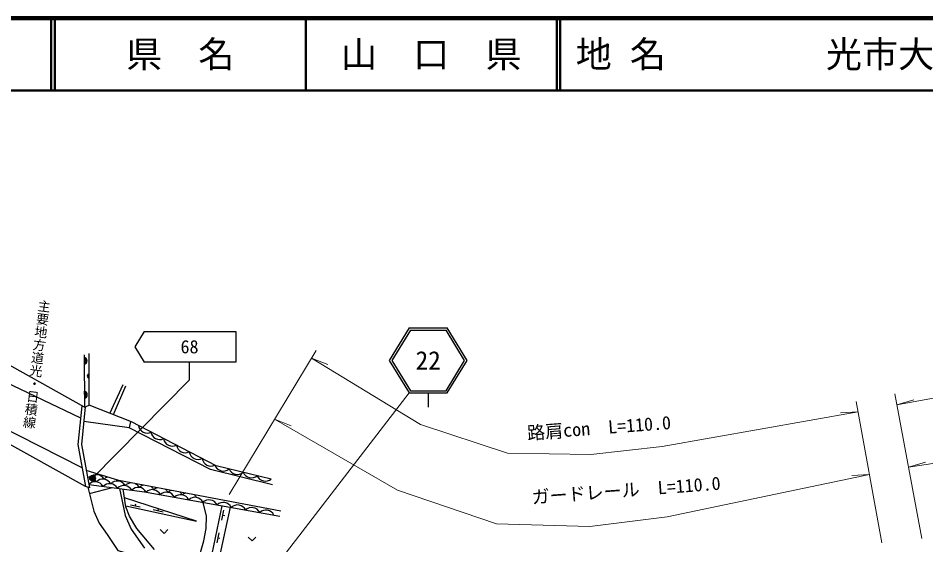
# Model space of a CAD drawing. Units: millimetres at full size, sheet at 1:1000; details may follow other scales. Extents: x 40000 to 680000, y 20000 to 380000.
# Drawn here: x 293181 to 418864, y 307048 to 380000 of the extents above; entities that cross this region are included whole.
import ezdxf
from ezdxf.enums import TextEntityAlignment as Align

# ---------------------------------------------------------------- set-up
doc = ezdxf.new("R2010")
doc.units = ezdxf.units.MM
doc.header["$LTSCALE"] = 1000
for name, color, linetype, lineweight in [('M-BGD', 7, 'Continuous', 25), ('M-STR-HTXT', 7, 'Continuous', 13), ('M-STR-STRC', 7, 'Continuous', 25), ('M-TTL', 2, 'Continuous', 140), ('M-TTL-LINE', 7, 'Continuous', 50)]:
    doc.layers.add(name, color=color, linetype=linetype, lineweight=lineweight)
doc.layers.add('M-BMK-HTXT', color=7, linetype='Continuous')
doc.layers.add('M-TTL-TXT', color=7, linetype='Continuous')
doc.styles.add('@ＭＳ ゴシック', font='')
doc.styles.add('ＭＳ ゴシック', font='')
doc.styles.get('@ＭＳ ゴシック').set_extended_font_data('@MS Gothic')
doc.styles.get('ＭＳ ゴシック').set_extended_font_data('MS Gothic')

msp = doc.modelspace()

# ---------------------------------------------------------------- hatches: boundary and pattern name
at = {"layer": 'M-BGD'}
for points in [[(302315, 333029, -0.82183), (302320, 332038)], [(303007, 330743), (303008, 330117, -0.84072)], [(302341, 328327, -0.82183), (302346, 327336)]]:
    msp.add_hatch(color=256, dxfattribs=at).paths.add_polyline_path(points)
at = {"layer": 'M-STR-STRC'}
msp.add_hatch(color=256, dxfattribs=at).paths.add_polyline_path([(303151, 316060, -0.41421), (303274, 316612, -0.41421), (303826, 316490, -1)])

# ---------------------------------------------------------------- linework, layer by layer
at = {"layer": 'M-BGD'}
for p, q in [((302315, 333029), (302320, 332038)), ((288514, 330981), (301822, 324642)), ((303008, 330117), (303007, 330743)), ((302341, 328327), (302346, 327336)), ((305871, 325250), (307704, 329271)), ((308034, 329013), (306353, 325059)), ((302030, 317701), (288148, 324755)), ((302494, 315153), (287974, 323208)), ((308748, 324112), (308547, 323259)), ((303040, 314947), (302494, 315153)), ((303056, 314170), (306263, 314976)), ((308721, 312606), (310090, 312311)), ((309406, 312459), (309469, 312752)), ((311883, 311925), (313252, 311630)), ((312568, 311778), (312631, 312071)), ((321629, 311846), (321339, 310477)), ((321484, 311162), (321777, 311100)), ((320965, 308709), (320675, 307339)), ((320820, 308024), (321114, 307962))]:
    msp.add_line(p, q, dxfattribs=at)
for points in [[(302353, 326115), (288795, 333679), (286765, 338027)], [(302313, 333371), (302353, 326115), (303015, 326380)], [(328224, 316158), (320582, 317999), (308866, 324065), (303015, 326380), (303003, 333548)], [(301993, 326316), (301442, 320932), (302494, 315153)], [(302481, 326166), (301947, 320952), (303040, 314947)], [(328393, 315380), (319829, 317498), (308547, 323259), (302272, 324128)], [(329575, 311699), (307144, 315946), (302599, 317368)], [(302852, 315018), (303646, 311723), (304410, 310066), (305496, 308481), (306967, 306286), (313021, 304539), (319965, 304519)], [(302956, 315408), (310667, 314400), (329415, 311028)], [(307221, 314850), (307985, 311107), (308819, 309227), (310674, 306591)], [(312080, 306401), (309631, 309329), (308613, 311024), (308099, 312304), (307735, 314783)], [(308079, 312438), (317881, 310326), (307917, 313543)], [(318005, 304525), (318872, 307591), (319196, 309299), (319282, 311041), (318811, 312935)], [(330656, 301845), (319810, 304699), (321452, 312460)], [(322536, 312266), (320997, 305233), (329946, 302911)], [(312865, 309169), (313395, 308639), (313925, 309169)], [(325045, 308127), (325575, 307596), (326105, 308127)]]:
    msp.add_lwpolyline(points, dxfattribs=at)
for centre, radius, start, end in [((302219, 332533), 505, 281.49232, 79.15052), ((303062, 330430), 318, 99.98595, 260.20368), ((302246, 327831), 505, 281.49232, 79.15052), ((311064, 323772), 1250, 189.4976, 295.7578), ((312780, 322883), 1250, 189.4976, 295.7578), ((314556, 321964), 1250, 189.4976, 295.7578), ((316332, 321044), 1250, 189.4976, 295.7578), ((318108, 320125), 1250, 189.4976, 295.7578), ((319884, 319205), 1250, 189.4976, 295.7578), ((321594, 318527), 1250, 200.97003, 309.58079), ((303980, 315526), 1250, 29.42393, 135.68413), ((323539, 318058), 1250, 203.32059, 309.58079), ((325483, 317590), 1250, 203.32059, 309.58079), ((302924, 315160), 1250, 29.42393, 96.81903), ((303850, 314535), 1250, 29.42393, 135.68413), ((304907, 314901), 1250, 29.42393, 135.68413), ((305834, 314275), 1250, 29.42393, 135.68413), ((305963, 315267), 1250, 109.44815, 135.68413), ((306890, 314642), 1250, 29.42393, 135.68413), ((305963, 315267), 1250, 29.42393, 35.79557), ((307946, 315008), 1250, 130.98829, 135.68413), ((308873, 314382), 1250, 92.98012, 135.68413), ((308873, 314382), 1250, 29.42393, 65.57812), ((327427, 317121), 1250, 203.32059, 309.58079), ((307817, 314016), 1250, 29.42393, 135.68413), ((309797, 313766), 1242, 28.61509, 135.87827), ((310849, 314143), 1232, 107.78531, 136.11595), ((311738, 313445), 1250, 26.67509, 132.93529), ((310849, 314143), 1232, 25.63496, 50.77293), ((312815, 313752), 1250, 107.61614, 132.93529), ((313707, 313091), 1250, 26.67509, 132.93529), ((312815, 313752), 1250, 26.67509, 50.9421), ((314784, 313398), 1250, 109.3415, 132.93529), ((314784, 313398), 1250, 26.67509, 49.21674), ((316752, 313044), 1250, 110.98141, 132.93529), ((315675, 312737), 1250, 26.67509, 132.93529), ((317644, 312383), 1250, 26.67509, 132.93529), ((316752, 313044), 1250, 26.67509, 47.57683), ((319612, 312029), 1250, 26.67509, 132.93529), ((321581, 311675), 1250, 26.67509, 132.93529), ((323549, 311321), 1250, 26.67509, 132.93529), ((325517, 310967), 1250, 26.67509, 132.93529), ((327486, 310613), 1250, 26.67509, 132.93529)]:
    msp.add_arc(centre, radius, start, end, dxfattribs=at)
at = {"layer": 'M-STR-HTXT'}
for p, q in [((322383, 314025), (334432, 333969)), ((333801, 332926), (336077, 332006)), ((348880, 323711), (333801, 332926)), ((414842, 326450), (449502, 332639)), ((303489, 316275), (316846, 329860)), ((321794, 294968), (347323, 328096)), ((409233, 326920), (412763, 307315)), ((418328, 307928), (414558, 327961)), ((414842, 326450), (417196, 327149)), ((328689, 324463), (330965, 323543)), ((382364, 320651), (409490, 325494)), ((409490, 325494), (407040, 325329)), ((348880, 323711), (360942, 319750)), ((372463, 319570), (382364, 320651)), ((360942, 319750), (372463, 319570)), ((416466, 317819), (418820, 318518)), ((411055, 316801), (408606, 316636))]:
    msp.add_line(p, q, dxfattribs=at)
for points in [[(328689, 324463), (345706, 314636), (359427, 309967), (372345, 309603), (383036, 310919), (411055, 316801)], [(416466, 317819), (449778, 322818), (480202, 321093)]]:
    msp.add_lwpolyline(points, dxfattribs=at)
at = {"layer": 'M-STR-STRC'}
for p, q in [((347323, 337096), (344559, 332596)), ((347323, 337096), (352595, 337096)), ((355359, 332596), (352595, 337096)), ((310608, 336600), (309319, 334469)), ((310608, 336600), (323337, 336600)), ((323337, 336600), (323337, 332339)), ((347490, 336796), (344911, 332596)), ((347490, 336796), (352427, 336796)), ((355007, 332596), (352427, 336796)), ((309319, 334469), (310608, 332339)), ((323337, 332339), (310608, 332339)), ((316846, 332339), (316846, 329860)), ((344559, 332596), (347323, 328096)), ((344911, 332596), (347490, 328396)), ((352427, 328396), (355007, 332596)), ((352595, 328096), (355359, 332596)), ((347323, 328096), (352595, 328096)), ((347490, 328396), (352427, 328396)), ((349959, 328096), (349959, 326096))]:
    msp.add_line(p, q, dxfattribs=at)
msp.add_circle((303489, 316275), 400, dxfattribs=at)
at = {"layer": 'M-TTL'}
msp.add_line((680000, 380000), (40000, 380000), dxfattribs=at)
at = {"layer": 'M-TTL-LINE'}
for p, q in [((297750, 380000), (297750, 370000)), ((298250, 380000), (298250, 370000)), ((333000, 380000), (333000, 370000)), ((367750, 380000), (367750, 370000)), ((368250, 380000), (368250, 370000)), ((40000, 370000), (680000, 370000))]:
    msp.add_line(p, q, dxfattribs=at)

# ---------------------------------------------------------------- texts
at = {"layer": 'M-BMK-HTXT', "style": '@ＭＳ ゴシック'}
msp.add_text('主要地方道光・日積線', height=1320, rotation=262.857, dxfattribs=at).set_placement((296879, 340991), align=Align.MIDDLE_LEFT)
at = {"layer": 'M-STR-HTXT', "style": 'ＭＳ ゴシック'}
for s, p in [('路肩con\u3000L=110.0', (373719, 321803)), ('ガードレール\u3000L=110.0', (377463, 313162))]:
    msp.add_text(s, height=1833, rotation=4.291, dxfattribs=at).set_placement(p, align=Align.BOTTOM_CENTER)
at = {"layer": 'M-STR-STRC', "style": 'ＭＳ ゴシック'}
for s, height, p in [('68', 1833, (316909, 334492)), ('22', 2566, (349959, 332596))]:
    msp.add_text(s, height=height, dxfattribs=at).set_placement(p, align=Align.MIDDLE_CENTER)
at = {"layer": 'M-TTL-TXT', "style": 'ＭＳ ゴシック'}
for s, p in [('県\u3000名', (315625, 375000)), ('山\u3000口\u3000県', (350375, 375000))]:
    msp.add_text(s, height=3666, dxfattribs=at).set_placement(p, align=Align.MIDDLE_CENTER)
for s, p in [('地 名', (370380, 375000)), ('光市大字光井', (405024, 375000))]:
    msp.add_text(s, height=3666, dxfattribs=at).set_placement(p, align=Align.MIDDLE_LEFT)

doc.saveas('drawing.dxf')
